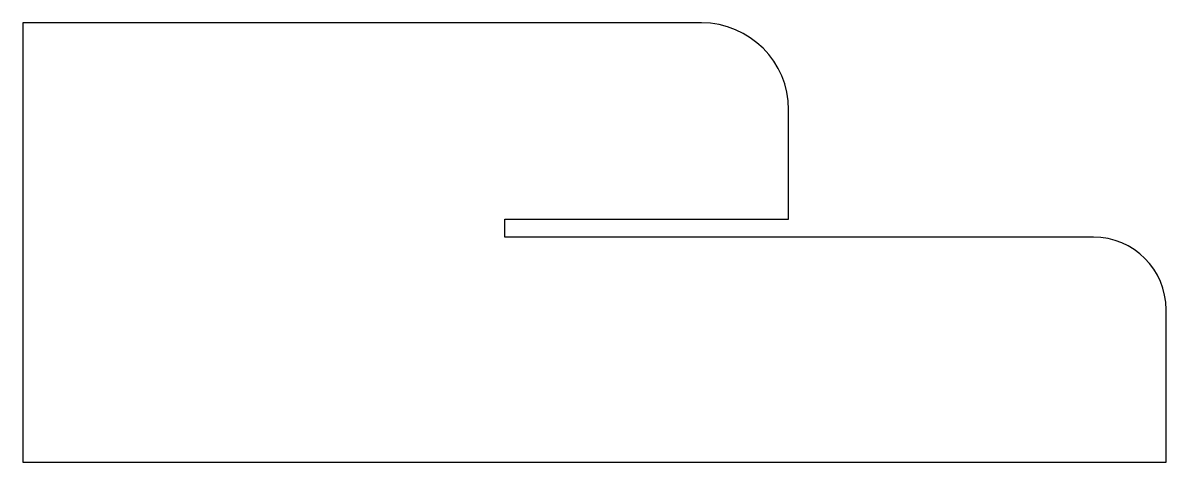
# Model space of a CAD drawing. Header units: millimetres. Extents: x 0 to 31.5, y 0 to 12.1.
import ezdxf

# ---------------------------------------------------------------- set-up
doc = ezdxf.new("R2010")
doc.units = ezdxf.units.MM

msp = doc.modelspace()

# ---------------------------------------------------------------- linework, layer by layer
at = {"color": 7, "linetype": 'Continuous'}
for p, q in [((0, 12.109), (0, 0)), ((18.698, 12.109), (0, 12.109)), ((21.095, 6.702), (21.095, 9.712)), ((13.275, 6.202), (13.275, 6.702)), ((13.275, 6.702), (21.095, 6.702)), ((29.495, 6.202), (13.275, 6.202)), ((31.495, 0), (31.495, 4.202)), ((0, 0), (31.495, 0))]:
    msp.add_line(p, q, dxfattribs=at)
for centre, radius in [((18.698, 9.712), 2.397), ((29.495, 4.202), 2)]:
    msp.add_arc(centre, radius, 0, 90, dxfattribs=at)

doc.saveas('drawing.dxf')
